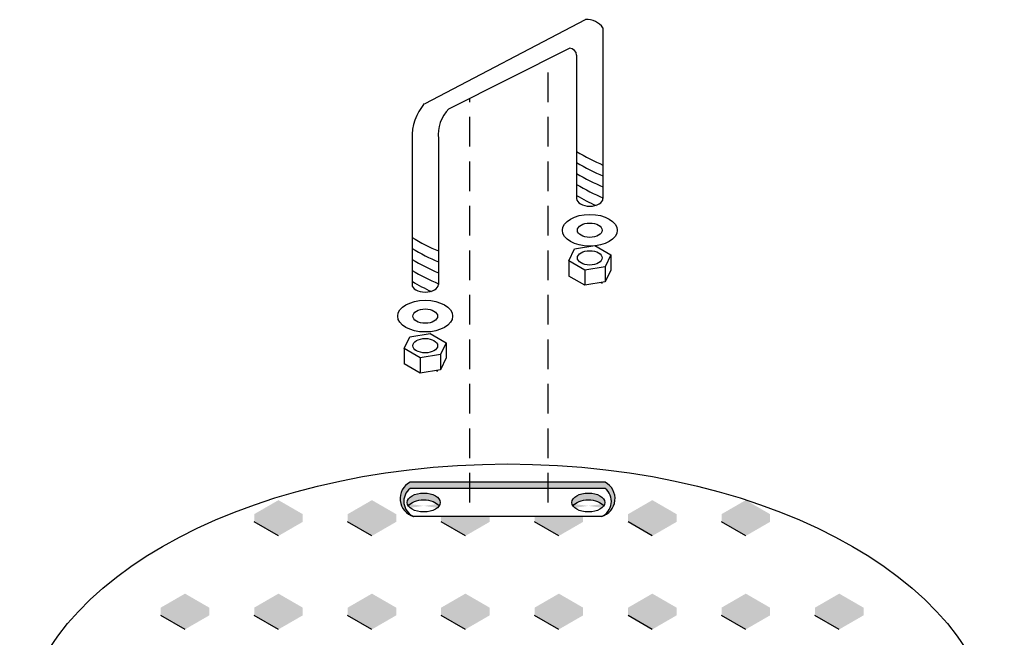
# Model space of a CAD drawing. Header units: centimetres. Extents: x 899 to 5239, y -57 to 4778.
# Drawn here: x 3092.9 to 3257.5, y 373.4 to 477.7 of the extents above; entities that cross this region are included whole.
import ezdxf

# ---------------------------------------------------------------- set-up
doc = ezdxf.new("R2010")
doc.units = ezdxf.units.CM
doc.header["$LTSCALE"] = 10
doc.header["$MEASUREMENT"] = 0
doc.linetypes.add('DASHED', pattern=[0.75, 0.5, -0.25])
doc.layers.get('0').update_dxf_attribs({"linetype": 'CONTINUOUS'})
for name, color, linetype in [('HERRAJE', 13, 'CONTINUOUS'), ('PUNTEADA', 7, 'DASHED'), ('TAPA', 120, 'CONTINUOUS')]:
    doc.layers.add(name, color=color, linetype=linetype)

msp = doc.modelspace()

# ---------------------------------------------------------------- hatches: boundary and pattern name
at = {"layer": 'HERRAJE'}
h = msp.add_hatch(color=256, dxfattribs=at)
h.paths.add_polyline_path([(3182.054024321992, 399.7168278126001), (3168.854128602082, 399.7168278126001), (3168.854128602082, 398.6719378446724), (3182.054024321992, 398.6719378446724)])
edge = h.paths.add_edge_path(flags=17)
edge.add_ellipse((3188.832893941025, 396.2985348342663), major_axis=(2.769059356796542, -6.782239355899826e-16), ratio=0.5773502691897137, start_angle=338.8779914872865, end_angle=561.1220085127135)
edge.add_ellipse((3188.832893941025, 395.1463229110823), major_axis=(2.769059356796542, -6.782239355899826e-16), ratio=0.5773502691897137, start_angle=21.122008512408172, end_angle=158.8779914875918, ccw=False)
h.paths.add_polyline_path([(3191.664099298058, 399.7168278126001), (3182.054024321992, 399.7168278126001), (3182.054024321992, 398.6719378446724), (3191.664099298058, 398.6719378446724, -0.5593674326243231), (3191.063199535424, 393.9210307750773, 0.6744790471970564)])
h.paths.add_polyline_path([(3158.757146973284, 398.6719378446724), (3168.854128602082, 398.6719378446724), (3168.854128602082, 399.7168278126001), (3158.757146973284, 399.7168278126001, 0.6744790471974231), (3159.358046735925, 393.9210307750755, -0.5593674326245978)])
edge = h.paths.add_edge_path(flags=17)
edge.add_ellipse((3161.069038519335, 396.2985348342663), major_axis=(2.769059356796542, -6.782239355899826e-16), ratio=0.5773502691897137, start_angle=338.8779914872864, end_angle=561.1220085127137)
edge.add_ellipse((3161.069038519335, 395.1463229110823), major_axis=(2.769059356796542, -6.782239355899826e-16), ratio=0.5773502691897137, start_angle=21.122008512408172, end_angle=158.8779914875918, ccw=False)
at = {"layer": 'TAPA'}
for color, points in [(254, [(3136.567926667912, 396.6943219733075), (3132.472579159698, 394.3298719870181), (3136.567926667904, 391.9654220007278), (3140.663274176118, 394.3298719870181)]), (254, [(3152.33092657651, 396.6943219733075), (3148.235579068297, 394.3298719870181), (3152.33092657651, 391.9654220007278), (3156.426274084716, 394.3298719870181)]), (254, [(3199.619926302298, 396.6943219733075), (3195.524578794092, 394.3298719870181), (3199.619926302298, 391.9654220007278), (3203.715273810504, 394.3298719870181)]), (254, [(3215.382926210897, 396.6943219733075), (3211.287578702683, 394.3298719870181), (3215.382926210897, 391.9654220007278), (3219.47827371911, 394.3298719870181)]), (251, [(3140.663274176118, 393.0310377972319), (3140.663274176118, 394.3298719870181), (3136.567926667904, 391.9654220007287), (3132.472579159698, 394.3298719870181), (3132.472579159698, 393.0310377972319), (3136.567926667904, 390.6665878109425)]), (251, [(3156.426274084716, 393.0310377972319), (3156.426274084716, 394.3298719870181), (3152.33092657651, 391.9654220007287), (3148.235579068297, 394.3298719870181), (3148.235579068297, 393.0310377972319), (3152.33092657651, 390.6665878109425)]), (251, [(3164.706712728203, 393.9210307750764), (3163.998578976895, 393.9210307750764), (3163.998578976895, 393.0310377972319), (3168.093926485101, 390.6665878109425), (3172.189273993315, 393.0310377972319), (3172.189273993315, 393.9210307750764), (3171.481140241999, 393.9210307750764), (3168.093926485101, 391.9654220007287)]), (254, [(3171.481140241999, 393.9210307750764), (3164.706712728203, 393.9210307750764), (3168.093926485101, 391.9654220007278)]), (251, [(3187.952273901913, 393.9210307750773), (3187.244140150605, 393.9210307750773), (3183.856926393707, 391.9654220007287), (3180.469712636802, 393.9210307750773), (3179.761578885494, 393.9210307750764), (3179.761578885494, 393.0310377972319), (3183.8569263937, 390.6665878109425), (3187.952273901913, 393.0310377972319)]), (254, [(3187.244140150605, 393.9210307750773), (3180.469712636802, 393.9210307750764), (3183.856926393707, 391.9654220007278)]), (251, [(3203.715273810511, 393.0310377972319), (3203.715273810511, 394.3298719870181), (3199.619926302298, 391.9654220007287), (3195.524578794092, 394.3298719870181), (3195.524578794092, 393.0310377972319), (3199.619926302298, 390.6665878109425)]), (251, [(3219.47827371911, 393.0310377972319), (3219.47827371911, 394.3298719870181), (3215.382926210897, 391.9654220007287), (3211.287578702691, 394.3298719870181), (3211.287578702691, 393.0310377972319), (3215.382926210897, 390.6665878109425)]), (254, [(3120.804926759313, 380.93132206471), (3116.7095792511, 378.5668720784206), (3120.804926759313, 376.2024220921303), (3124.900274267519, 378.5668720784206)]), (254, [(3136.567926667912, 380.93132206471), (3132.472579159698, 378.5668720784206), (3136.567926667904, 376.2024220921303), (3140.663274176118, 378.5668720784206)]), (254, [(3152.33092657651, 380.93132206471), (3148.235579068297, 378.5668720784206), (3152.33092657651, 376.2024220921303), (3156.426274084716, 378.5668720784206)]), (254, [(3168.093926485101, 380.93132206471), (3163.998578976895, 378.5668720784206), (3168.093926485101, 376.2024220921303), (3172.189273993315, 378.5668720784206)]), (254, [(3183.856926393707, 380.93132206471), (3179.761578885494, 378.5668720784206), (3183.856926393707, 376.2024220921303), (3187.952273901913, 378.5668720784206)]), (254, [(3199.619926302298, 380.93132206471), (3195.524578794092, 378.5668720784206), (3199.619926302298, 376.2024220921303), (3203.715273810504, 378.5668720784206)]), (254, [(3215.382926210897, 380.93132206471), (3211.287578702683, 378.5668720784206), (3215.382926210897, 376.2024220921303), (3219.47827371911, 378.5668720784206)]), (254, [(3231.145926119495, 380.93132206471), (3227.050578611289, 378.5668720784206), (3231.145926119495, 376.2024220921303), (3235.241273627701, 378.5668720784206)]), (251, [(3124.900274267519, 377.2680378886344), (3124.900274267519, 378.5668720784206), (3120.804926759313, 376.2024220921312), (3116.7095792511, 378.5668720784206), (3116.7095792511, 377.2680378886344), (3120.804926759313, 374.903587902345)]), (251, [(3140.663274176118, 377.2680378886344), (3140.663274176118, 378.5668720784206), (3136.567926667904, 376.2024220921312), (3132.472579159698, 378.5668720784206), (3132.472579159698, 377.2680378886344), (3136.567926667904, 374.903587902345)]), (251, [(3156.426274084716, 377.2680378886344), (3156.426274084716, 378.5668720784206), (3152.33092657651, 376.2024220921312), (3148.235579068297, 378.5668720784206), (3148.235579068297, 377.2680378886344), (3152.33092657651, 374.903587902345)]), (251, [(3172.189273993315, 377.2680378886344), (3172.189273993315, 378.5668720784206), (3168.093926485101, 376.2024220921312), (3163.998578976895, 378.5668720784206), (3163.998578976895, 377.2680378886344), (3168.093926485101, 374.903587902345)]), (251, [(3187.952273901913, 377.2680378886344), (3187.952273901913, 378.5668720784206), (3183.856926393707, 376.2024220921312), (3179.761578885494, 378.5668720784206), (3179.761578885494, 377.2680378886344), (3183.8569263937, 374.903587902345)]), (251, [(3203.715273810511, 377.2680378886344), (3203.715273810511, 378.5668720784206), (3199.619926302298, 376.2024220921312), (3195.524578794092, 378.5668720784206), (3195.524578794092, 377.2680378886344), (3199.619926302298, 374.903587902345)]), (251, [(3219.47827371911, 377.2680378886344), (3219.47827371911, 378.5668720784206), (3215.382926210897, 376.2024220921312), (3211.287578702691, 378.5668720784206), (3211.287578702691, 377.2680378886344), (3215.382926210897, 374.903587902345)]), (251, [(3235.241273627701, 377.2680378886344), (3235.241273627701, 378.5668720784206), (3231.145926119495, 376.2024220921312), (3227.050578611289, 378.5668720784206), (3227.050578611289, 377.2680378886344), (3231.145926119495, 374.903587902345)])]:
    msp.add_hatch(color=color, dxfattribs=at).paths.add_polyline_path(points)

# ---------------------------------------------------------------- linework, layer by layer
at = {"color": 251}
for p, q in [((3161.312491845701, 463.5534316776784), (3188.375045280159, 477.7193641377826)), ((3191.294058874647, 476.3336050106773), (3191.294058874647, 447.5326103475181)), ((3165.304095504308, 462.6656567331675), (3185.664256031986, 472.8771630515757)), ((3186.858635660134, 471.6896196765756), (3186.858635660134, 447.5326103475181)), ((3159.094780238444, 457.6146695245561), (3159.094780238444, 433.0465787890516)), ((3163.530203452957, 457.6146695245616), (3163.530203452957, 433.0465787890516)), ((3163.761026434539, 399.7168278126001), (3163.755125650478, 399.7202346318709))]:
    msp.add_line(p, q, dxfattribs=at)
for p, q in [((3186.483597223782, 439.03961745384), (3189.938561127853, 439.6003038223043)), ((3189.938561127853, 439.6003038223043), (3192.640234588286, 438.0404919226594)), ((3185.512459946488, 437.0448931137844), (3186.483597223782, 439.03961745384)), ((3192.640234588286, 438.0404919226594), (3191.669097310992, 436.0457675826046)), ((3192.640234588286, 438.0404919226594), (3192.640234588286, 435.474334890172)), ((3188.214133406928, 435.4850812141385), (3185.512459946488, 437.0448931137844)), ((3185.512459946488, 437.0448931137844), (3185.512459946488, 434.4787360812961)), ((3191.669097310992, 436.0457675826046), (3188.214133406928, 435.4850812141385)), ((3188.214133406928, 435.4850812141385), (3188.214133406928, 432.9189241816512)), ((3191.669097310992, 436.0457675826046), (3191.669097310992, 433.4796105501164)), ((3192.640234588286, 435.474334890172), (3191.669097310992, 433.4796105501164)), ((3188.214133406928, 432.9189241816512), (3185.512459946488, 434.4787360812961)), ((3191.669097310992, 433.4796105501164), (3188.214133406928, 432.9189241816512)), ((3158.719741802151, 424.2306326360331), (3162.174705706221, 424.7913190044983)), ((3162.174705706221, 424.7913190044983), (3164.876379166654, 423.2315071048524)), ((3157.748604524856, 422.2359082959783), (3158.719741802151, 424.2306326360331)), ((3164.876379166654, 423.2315071048524), (3163.905241889367, 421.2367827647986)), ((3164.876379166654, 423.2315071048524), (3164.876379166654, 420.6653500723651)), ((3160.450277985289, 420.6760963963325), (3157.748604524856, 422.2359082959783)), ((3157.748604524856, 422.2359082959783), (3157.748604524856, 419.6697512634901)), ((3163.905241889367, 421.2367827647986), (3160.450277985289, 420.6760963963325)), ((3160.450277985289, 420.6760963963325), (3160.450277985289, 418.1099393638442)), ((3163.905241889367, 421.2367827647986), (3163.905241889367, 418.6706257323103)), ((3164.876379166654, 420.6653500723651), (3163.905241889367, 418.6706257323103)), ((3160.450277985289, 418.1099393638442), (3157.748604524856, 419.6697512634901)), ((3163.905241889367, 418.6706257323103), (3160.450277985289, 418.1099393638442))]:
    msp.add_line(p, q)
for centre, radius, start, end in [((3188.544292713796, 474.308635166557), 3.41492559347225, 36.36849911218291, 92.84080505695363), ((3185.613812590132, 471.6320299202107), 1.246154507133751, 2.648809294625699, 87.68007402953529), ((3168.005863748212, 457.8378180275877), 8.913877078605669, 140.1183424565583, 181.434482786671), ((3169.648776114013, 458.3028310349846), 6.15715012591343, 134.8806046820474, 186.4171415182903)]:
    msp.add_arc(centre, radius, start, end, dxfattribs=at)
for centre, radius, start, end in [((3160.228560414206, 396.9403330835958), 3.142289053271461, 117.9215151922757, 253.9168731199633), ((3160.516560329333, 396.4810155568166), 2.809924523695165, 128.7660981003403, 245.6510099800055), ((3190.192685857136, 396.9403330835967), 3.142289053271461, 286.0831268800363, 62.07848480772431), ((3189.90468594201, 396.4810155568175), 2.809924523695165, 294.3489900199946, 51.23390189965966)]:
    msp.add_arc(centre, radius, start, end)
for centre, major_axis, ratio, start_param, end_param in [((3189.159764767091, 456.0334444359842), (-6.906665519473211, 3.748057309127604), 0.207527402567374, 1.345493026317332, 1.99506462490855), ((3189.076347267311, 454.2325826721735), (-6.906665519473211, 3.748057309127604), 0.207527402567374, 1.358184407616719, 2.007702003549829), ((3188.992929767523, 452.4317209083647), (-6.906665519473211, 3.748057309127604), 0.207527402567374, 1.370821786257915, 2.020393384849323), ((3188.909512267736, 450.630859144555), (-6.906665519473211, 3.748057309127604), 0.207527402567374, 1.383407839174052, 2.033141538491334), ((3188.826094767956, 448.8299973807452), (-6.906665519473211, 3.748057309127604), 0.207527402567374, 1.39594515701991, 1.870530991963669), ((3161.395909345408, 441.5474128775186), (-6.906665519473211, 3.748057309127604), 0.207527402567374, 1.345493026317332, 1.99506462490855), ((3161.312491845621, 439.746551113707), (-6.906665519473211, 3.748057309127604), 0.207527402567374, 1.358184407616719, 2.007702003549829), ((3161.229074345841, 437.9456893498982), (-6.906665519473211, 3.748057309127604), 0.207527402567374, 1.370821786257915, 2.020393384849323), ((3161.145656846053, 436.1448275860885), (-6.906665519473211, 3.748057309127604), 0.207527402567374, 1.383407839174052, 2.033141538491334), ((3161.062239346266, 434.3439658222787), (-6.906665519473211, 3.748057309127604), 0.207527402567374, 1.39594515701991, 1.870530991963669), ((3189.185807710605, 435.3781484394985), (-4.531463247326375, 2.459100400518621), 0.2075274025673741, 2.078102750689478, 2.133505278061679), ((3161.421952288973, 420.5691636216916), (-4.531463247326375, 2.459100400518621), 0.2075274025673741, 2.078102750689478, 2.133505278061679)]:
    msp.add_ellipse(centre, major_axis=major_axis, ratio=ratio, start_param=start_param, end_param=end_param)
for centre in [(3189.076347267391, 447.5326103475181), (3161.312491845701, 433.0465787890516)]:
    msp.add_ellipse(centre, major_axis=(-2.217711607256011, 0), ratio=0.5773502691895378, start_param=0, end_param=3.141592653589793, dxfattribs=at)
for centre, major_axis, ratio in [((3189.076347267442, 442.2008636111004), (-4.627620147888673, 0), 0.5773502691896415), ((3189.076347267442, 442.2008636111004), (-2.095258443149763, 0), 0.5773502691896103), ((3189.076347267391, 437.542692518221), (-2.095258443149763, 0), 0.5773502691896103), ((3189.076347267391, 437.542692518221), (-2.095258443149763, 0), 0.5773502691896103), ((3189.076347267391, 437.542692518221), (-2.095258443149763, 0), 0.5773502691896103), ((3161.312491845759, 427.7148320526339), (-4.627620147888673, 0), 0.5773502691896415), ((3161.312491845759, 427.7148320526339), (-2.095258443149763, 0), 0.5773502691896103), ((3161.312491845759, 422.7337077004149), (-2.095258443149763, 0), 0.5773502691896103), ((3161.312491845759, 422.7337077004149), (-2.095258443149763, 0), 0.5773502691896103), ((3161.312491845759, 422.7337077004149), (-2.095258443149763, 0), 0.5773502691896103), ((3161.069038519335, 396.2985348342663), (2.769059356796541, -6.782239355899825e-16), 0.5773502691897137), ((3188.832893941025, 396.2985348342663), (2.769059356796541, -6.782239355899825e-16), 0.5773502691897137)]:
    msp.add_ellipse(centre, major_axis=major_axis, ratio=ratio)
at = {"extrusion": (0, 0, -1)}
for centre in [(3161.069038519335, 395.1463229110832), (3188.832893941025, 395.1463229110832)]:
    msp.add_ellipse(centre, major_axis=(2.769059356796541, -6.782239355899825e-16), ratio=0.5773502691897137, start_param=3.510241246765586, end_param=5.914536714003793, dxfattribs=at)
at = {"layer": 'HERRAJE'}
for p, q in [((3191.664099298058, 399.7168278126001), (3158.757146973284, 399.7168278126001)), ((3191.664099298058, 398.6719378446724), (3158.757146973284, 398.6719378446724)), ((3191.063199535424, 393.9210307750773), (3159.358046735925, 393.9210307750764))]:
    msp.add_line(p, q, dxfattribs=at)
at = {"layer": 'PUNTEADA'}
for p, q in [((3182.054024321992, 396.2985348342663), (3182.054024321992, 471.0664747779056)), ((3168.854128602082, 396.2985348342663), (3168.854128602082, 464.4461527837348))]:
    msp.add_line(p, q, dxfattribs=at)
at = {"layer": 'TAPA', "color": 251}
for p, q in [((3136.567926667904, 390.6665878109416), (3132.472579159698, 393.0310377972319)), ((3152.33092657651, 390.6665878109416), (3148.235579068297, 393.0310377972319)), ((3168.093926485101, 390.6665878109416), (3163.998578976895, 393.0310377972319)), ((3183.856926393707, 390.6665878109416), (3179.761578885494, 393.0310377972319)), ((3199.619926302298, 390.6665878109416), (3195.524578794092, 393.0310377972319)), ((3215.382926210897, 390.6665878109416), (3211.287578702691, 393.0310377972319)), ((3120.804926759313, 374.903587902344), (3116.7095792511, 377.2680378886334)), ((3136.567926667904, 374.903587902344), (3132.472579159698, 377.2680378886334)), ((3152.33092657651, 374.903587902344), (3148.235579068297, 377.2680378886334)), ((3168.093926485101, 374.903587902344), (3163.998578976895, 377.2680378886334)), ((3183.856926393707, 374.903587902344), (3179.761578885494, 377.2680378886334)), ((3199.619926302298, 374.903587902344), (3195.524578794092, 377.2680378886334)), ((3215.382926210897, 374.903587902344), (3211.287578702691, 377.2680378886334)), ((3231.145926119495, 374.903587902344), (3227.050578611289, 377.2680378886334))]:
    msp.add_line(p, q, dxfattribs=at)
at = {"layer": 'TAPA'}
msp.add_ellipse((3175.1944195566, 355.2764861454016), major_axis=(-82.30000000000005, 0), ratio=0.5773502691896243, dxfattribs=at)

doc.saveas('drawing.dxf')
